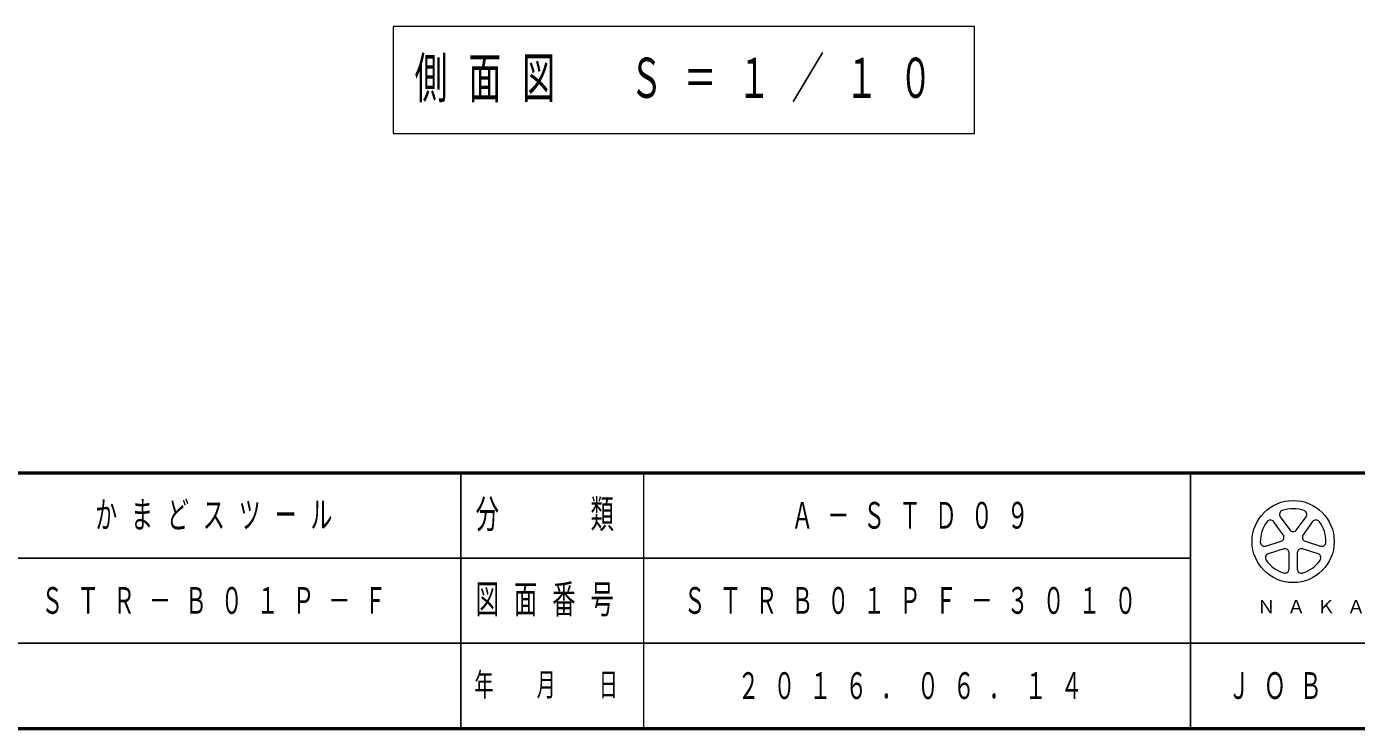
# Model space of a CAD drawing. Units: millimetres on the paper, scale 1:10. Extents: x -365 to 0, y -5 to 257.
# Drawn here: x -165.7 to -56.4, y 0 to 57.7 of the extents above; entities that cross this region are included whole.
import ezdxf

# ---------------------------------------------------------------- set-up
doc = ezdxf.new("R2010")
doc.units = ezdxf.units.MM
doc.layers.add('1_10', color=7, linetype='Continuous', lineweight=25)
doc.layers.add('LY_5', color=7, linetype='Continuous', lineweight=13)
doc.layers.add('99', color=7, linetype='Continuous')
doc.styles.add('ＭＳ ゴシック', font='')
doc.styles.get('ＭＳ ゴシック').set_extended_font_data('MS Gothic')

msp = doc.modelspace()

# ---------------------------------------------------------------- linework, layer by layer
at = {"layer": '1_10', "lineweight": 13}
for p, q in [((-135.577, 57.695), (-135.577, 48.895)), ((-87.777, 57.695), (-135.577, 57.695)), ((-87.777, 48.895), (-87.777, 57.695)), ((-135.577, 48.895), (-87.777, 48.895))]:
    msp.add_line(p, q, dxfattribs=at)
at = {"layer": 'LY_5', "lineweight": 50}
for p, q in [((-365, 21), (0, 21)), ((-365, 0), (0, 0))]:
    msp.add_line(p, q, dxfattribs=at)
at = {"layer": 'LY_5', "lineweight": 25}
for p, q in [((-130, 21), (-130, 0)), ((-70, 21), (-70, 0)), ((-182.5, 14), (-70, 14)), ((-237.5, 7), (0, 7))]:
    msp.add_line(p, q, dxfattribs=at)
at = {"layer": 'LY_5'}
for p, q in [((-115, 21), (-115, 0)), ((-62.39, 15.917), (-63.175, 16.997)), ((-62.629, 17.393), (-61.844, 16.313)), ((-61.298, 16.313), (-60.513, 17.393)), ((-59.967, 16.997), (-60.752, 15.917)), ((-63.828, 14.985), (-62.559, 15.397)), ((-60.583, 15.397), (-59.313, 14.985)), ((-62.35, 14.755), (-63.62, 14.343)), ((-61.908, 13.099), (-61.908, 14.434)), ((-61.233, 14.434), (-61.233, 13.099)), ((-59.522, 14.343), (-60.792, 14.755))]:
    msp.add_line(p, q, dxfattribs=at)
msp.add_circle((-61.571, 15.363), 3.375, dxfattribs=at)
for centre, radius, start, end in [((-62.356, 17.592), 0.338, 109.39847, 215.99997), ((-61.571, 15.363), 2.7, 70.60155, 109.39847), ((-60.786, 17.592), 0.338, 324, 70.60155), ((-61.571, 15.363), 2.7, 142.60154, 181.39846), ((-63.448, 16.798), 0.338, 35.99999, 142.60154), ((-59.694, 16.798), 0.338, 37.39846, 143.99995), ((-61.571, 15.363), 2.7, 358.60155, 37.39847), ((-62.663, 15.718), 0.338, 287.99998, 35.99999), ((-61.571, 16.512), 0.338, 215.99998, 324), ((-60.479, 15.718), 0.338, 143.99996, 251.99999), ((-63.933, 15.306), 0.338, 181.39848, 287.99997), ((-63.516, 14.022), 0.338, 107.99999, 214.60154), ((-62.246, 14.434), 0.338, 359.99997, 107.99999), ((-60.896, 14.434), 0.338, 71.99997, 179.99999), ((-59.626, 14.022), 0.338, 325.39847, 71.99996), ((-59.209, 15.306), 0.338, 252.00001, 358.60156), ((-61.571, 15.363), 2.7, 214.60156, 253.39848), ((-61.571, 15.363), 2.7, 286.60155, 325.39847), ((-62.246, 13.099), 0.338, 253.39847, 359.99997), ((-60.896, 13.099), 0.338, 179.99999, 286.60154)]:
    msp.add_arc(centre, radius, start, end, dxfattribs=at)

# ---------------------------------------------------------------- texts
at = {"layer": '1_10', "insert": (-111.677, 53.295), "char_height": 3.299, "attachment_point": 5, "style": 'ＭＳ ゴシック'}
msp.add_mtext('\\T1.64;\\W0.6;側面図\u3000Ｓ＝１／１０', dxfattribs=at)
at = {"layer": '99', "char_height": 2.199, "attachment_point": 5, "style": 'ＭＳ ゴシック'}
for s, insert in [('\\T1.64;\\W0.6;かまどスツール', (-149.75, 17.5)), ('\\T1.64;\\W0.6;Ａ－ＳＴＤ０９', (-92.5, 17.5)), ('\\T1.64;\\W0.6;ＳＴＲ－Ｂ０１Ｐ－Ｆ', (-149.75, 10.5)), ('\\T1.64;\\W0.6;ＳＴＲＢ０１ＰＦ－３０１０', (-92.5, 10.5)), ('\\T1.64;\\W0.6;２０１６．０６．１４', (-92.5, 3.5))]:
    msp.add_mtext(s, dxfattribs=dict(at, insert=insert))
at = {"layer": 'LY_5', "attachment_point": 5, "style": 'ＭＳ ゴシック'}
for s, insert, char_height in [('\\T1.64;\\W0.6;分\u3000\u3000類', (-122.5, 17.5), 2.346), ('\\T1.64;\\W0.6;図面番号', (-122.5, 10.5), 2.346), ('\\T1.64;ＮＡＫＡＭＵＲＡ\u3000ＭＦＧ．ＣＯＲＰＯＲＡＴＩＯＮ', (-35, 10), 1.1), ('\\T1.64;\\W0.6;年\u3000月\u3000日', (-122.5, 3.5), 1.906), ('\\T1.64;\\W0.6;ＪＯＢ', (-62.5, 3.5), 2.199)]:
    msp.add_mtext(s, dxfattribs=dict(at, insert=insert, char_height=char_height))

doc.saveas('drawing.dxf')
